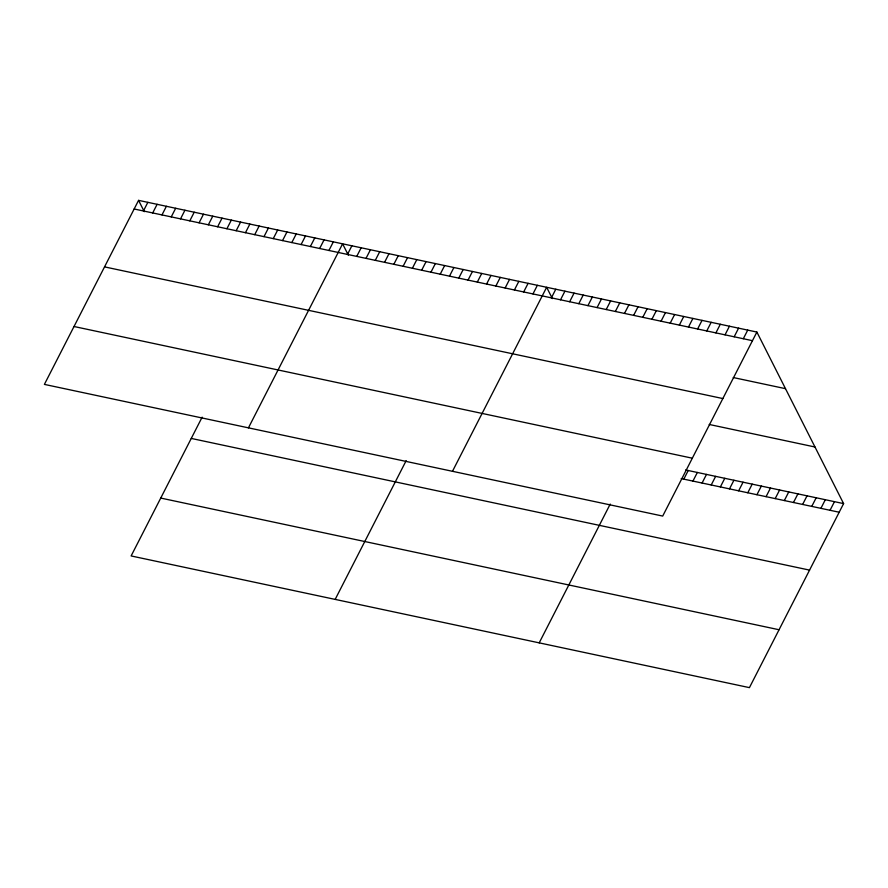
<?xml version="1.0" encoding="UTF-8"?>
<svg xmlns="http://www.w3.org/2000/svg" width="888" height="888" viewBox="0 0 888 888"><rect width="100%" height="100%" fill="white"/><g stroke="black" fill="none" stroke-linecap="round" stroke-linejoin="round"><path stroke-width="1.33" d="M138.572 200.366L44.4 384.393L662.703 516.072L756.876 332.057L138.572 200.366L144.289 211.688M143.434 210.967L147.841 202.342M152.703 212.942L157.121 204.318M161.982 214.918L166.389 206.294M171.251 216.894L175.669 208.269M180.53 218.87L184.937 210.245M189.799 220.846L194.217 212.221M199.079 222.821L203.496 214.197M208.358 224.797L212.765 216.173M217.627 226.773L222.044 218.148M226.906 228.749L231.313 220.124M236.175 230.725L240.593 222.1M245.454 232.7L249.861 224.076M254.723 234.676L259.141 226.052M264.002 236.641L268.409 228.027M273.271 238.617L277.689 230.003M282.551 240.593L286.957 231.979M202.142 417.171L131.124 555.944L749.428 687.634L843.6 503.607L756.876 332.057M291.819 242.568L296.237 233.944M301.099 244.544L305.516 235.919M310.378 246.52L314.785 237.895M319.647 248.496L324.065 239.871M328.926 250.472L333.333 241.847M248.44 427.85L342.613 243.823L348.329 255.145M347.474 254.423L351.881 245.798M356.743 256.399L361.161 247.774M366.023 258.375L370.429 249.75M375.291 260.351L379.709 251.726M384.571 262.326L388.977 253.702M393.839 264.302L398.257 255.677M403.119 266.278L407.536 257.653M412.398 268.254L416.805 259.629M421.667 270.23L426.085 261.605M430.946 272.205L435.353 263.581M440.215 274.181L444.633 265.556M449.495 276.146L453.901 267.532M458.763 278.122L463.181 269.508M468.043 280.097L472.449 271.484M477.311 282.073L481.729 273.449M486.591 284.049L490.997 275.424M335.165 599.4L406.182 460.628M495.859 286.025L500.277 277.4M505.139 288.001L509.557 279.376M514.418 289.976L518.825 281.352M523.687 291.952L528.105 283.328M532.966 293.928L537.373 285.303M452.48 471.306L546.653 287.279L552.369 298.601M551.381 297.846L555.788 289.222M560.517 299.8L564.935 291.175M569.652 301.742L574.07 293.118M578.798 303.685L583.205 295.071M587.934 305.639L592.351 297.014M597.08 307.581L601.487 298.956M606.215 309.535L610.633 300.91M615.362 311.477L619.769 302.852M624.497 313.42L628.915 304.795M633.644 315.373L638.05 306.749M642.779 317.316L647.186 308.691M651.914 319.258L656.332 310.645M661.061 321.212L665.467 312.587M670.196 323.154L674.614 314.53M679.342 325.108L683.749 316.483M688.478 327.05L692.895 318.426M697.624 328.993L702.031 320.368M539.205 642.856L610.223 504.073M706.759 330.947L711.177 322.322M715.895 332.889L720.312 324.264M725.041 334.832L729.448 326.218M734.176 336.785L738.594 328.16M743.323 338.728L747.729 330.103M683.804 479.143L688.222 470.518M692.94 481.085L697.358 472.46M702.086 483.028L706.493 474.403M711.221 484.981L715.639 476.357M720.368 486.924L724.775 478.299M729.503 488.866L733.921 480.253M738.65 490.82L743.056 482.195M747.785 492.762L752.203 484.138M756.931 494.716L761.338 486.091M766.067 496.658L770.484 488.034M775.202 498.601L779.62 489.976M784.348 500.555L788.755 491.93M793.484 502.497L797.901 493.872M802.63 504.44L807.037 495.826M811.765 506.393L816.183 497.768M820.912 508.336L825.318 499.711M830.047 510.289L834.465 501.665M134.155 208.991L752.458 340.681M733.266 377.544L785.492 388.666M104.54 266.877L722.843 398.557M709.212 424.464L814.984 446.997M74.015 326.507L692.318 458.197M685.603 469.963L843.6 503.607M681.196 478.588L839.182 512.232M191.264 438.428L809.567 570.118M160.75 498.068L779.054 629.747"/></g></svg>
